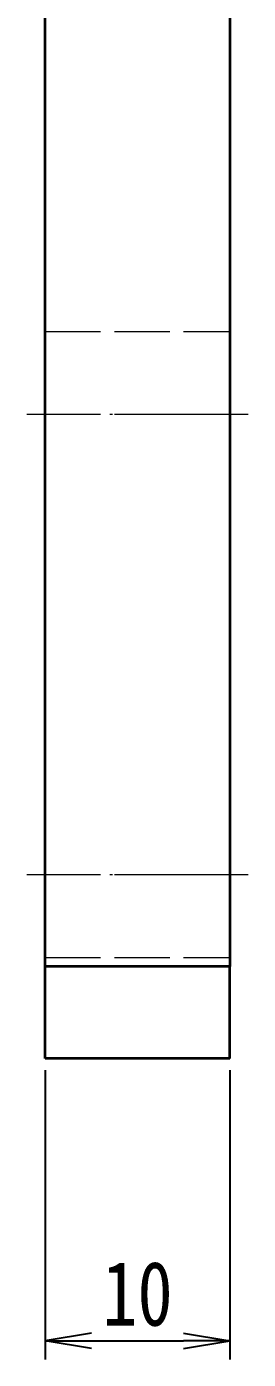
# Model space of a CAD drawing. Header units: millimetres. Extents: x -15766 to 80009, y -9701 to 15159.
# Drawn here: x 135.7 to 147.7, y 11243.7 to 11316.1 of the extents above; entities that cross this region are included whole.
import ezdxf

# ---------------------------------------------------------------- set-up
doc = ezdxf.new("R2010")
doc.units = ezdxf.units.MM
for name, pattern in [('CENTER-HOKUTO_1', [16, 13, -1, 1, -1]), ('DASHDOT', [18.5, 12, -3, 0.5, -3]), ('DASHED', [15, 12, -3]), ('HIDDEN-HOKUTO_1', [2, 1, -1])]:
    doc.linetypes.add(name, pattern=pattern)
doc.layers.get('DEFPOINTS').update_dxf_attribs({"lineweight": 18})
for name, color, linetype, lineweight in [('AM_7', 2, 'CENTER-HOKUTO_1', 18), ('AM_HID', 1, 'HIDDEN-HOKUTO_1', 18), ('AM_VIS', 7, 'Continuous', 18), ('DIM', 253, 'Continuous', 20)]:
    doc.layers.add(name, color=color, linetype=linetype, lineweight=lineweight)
doc.styles.add('DIM', font='', dxfattribs={"width": 0.8})
doc.styles.get('DIM').set_extended_font_data('NSimSun')
doc.dimstyles.new('1-1$0', dxfattribs={"dimtxt": 3.5, "dimasz": 2.5, "dimexe": 1, "dimexo": 0.625, "dimgap": 0.8, "dimtad": 1, "dimdsep": 46, "dimtxsty": 'DIM', "dimblk": 'OPEN', "dimcen": 0, "dimdle": 5, "dimclrd": 256, "dimclre": 256, "dimclrt": 3, "dimazin": 3, "dimtfac": 0.5, "dimtmove": 0, "dimatfit": 3, "dimldrblk": 'OPEN', "dimfxl": 0, "dimtolj": 1, "dimarcsym": 0})

# ---------------------------------------------------------------- blocks, each defined once
blk = doc.blocks.new('_OPEN')
at = {"color": 0, "linetype": 'ByBlock', "lineweight": -2}
for p, q in [((-1, 0.166667), (0, 0)), ((-1, -0.166667), (0, 0)), ((0, 0), (-1, 0))]:
    blk.add_line(p, q, dxfattribs=at)
blk = doc.blocks.new('*D287')
at = {"layer": 'DEFPOINTS', "color": 0, "transparency": 16777216}
for p in [(136.671, 11260.035), (146.671, 11260.035), (146.671, 11244.701)]:
    blk.add_point(p, dxfattribs=at)
at = {"layer": 'DIM', "linetype": 'Continuous', "lineweight": -2, "transparency": 16777216}
for p, q in [((136.671, 11259.41), (136.671, 11243.701)), ((146.671, 11259.41), (146.671, 11243.701)), ((139.171, 11244.701), (144.171, 11244.701))]:
    blk.add_line(p, q, dxfattribs=at)
at = {"layer": 'DIM', "lineweight": -2, "transparency": 16777216, "xscale": 2.5, "yscale": 2.5, "zscale": 2.5, "rotation": 180}
blk.add_blockref('_OPEN', (136.671, 11244.701), dxfattribs=at)
at = {"layer": 'DIM', "lineweight": -2, "transparency": 16777216, "xscale": 2.5, "yscale": 2.5, "zscale": 2.5}
blk.add_blockref('_OPEN', (146.671, 11244.701), dxfattribs=at)
at = {"layer": 'DIM', "color": 3, "transparency": 16777216, "insert": (141.671, 11247.251), "char_height": 3.5, "attachment_point": 5, "style": 'DIM'}
blk.add_mtext('\\A1;10', dxfattribs=at)

msp = doc.modelspace()

# ---------------------------------------------------------------- linework, layer by layer
at = {"layer": 'AM_7', "linetype": 'DASHDOT', "lineweight": 13, "ltscale": 0.3}
for p, q in [((135.67109, 11295.03489), (147.67109, 11295.03489)), ((135.67109, 11270.03489), (147.67109, 11270.03489))]:
    msp.add_line(p, q, dxfattribs=at)
at = {"layer": 'AM_HID', "linetype": 'DASHED', "lineweight": 13, "ltscale": 0.25}
for p, q in [((136.67109, 11299.53489), (146.67109, 11299.53489)), ((136.67109, 11299.53489), (146.67109, 11299.53489)), ((136.67109, 11295.03489), (146.67109, 11295.03489)), ((136.67109, 11295.03489), (146.67109, 11295.03489)), ((136.67109, 11295.03489), (146.67109, 11295.03489)), ((136.67109, 11295.03489), (146.67109, 11295.03489)), ((136.67109, 11270.03489), (146.67109, 11270.03489)), ((136.67109, 11270.03489), (146.67109, 11270.03489)), ((136.67109, 11270.03489), (146.67109, 11270.03489)), ((136.67109, 11270.03489), (146.67109, 11270.03489)), ((136.67109, 11265.53489), (146.67109, 11265.53489)), ((136.67109, 11265.53489), (146.67109, 11265.53489)), ((146.67109, 11265.03489), (136.67109, 11265.03489))]:
    msp.add_line(p, q, dxfattribs=at)
at = {"layer": 'AM_VIS', "lineweight": 35}
for p, q in [((136.67109, 11265.03489), (136.67109, 11370.03489)), ((146.67109, 11370.03489), (146.67109, 11265.03489))]:
    msp.add_line(p, q, dxfattribs=at)
at = {"layer": 'AM_VIS', "lineweight": 35, "ltscale": 0.25}
for p, q in [((146.67109, 11265.03489), (136.67109, 11265.03489)), ((146.67109, 11260.03489), (136.67109, 11260.03489))]:
    msp.add_line(p, q, dxfattribs=at)
at = {"layer": 'AM_VIS', "lineweight": 35, "ltscale": 0.125}
for p, q in [((136.67109, 11260.03489), (136.67109, 11265.03489)), ((146.67109, 11260.03489), (146.67109, 11265.03489))]:
    msp.add_line(p, q, dxfattribs=at)

# ---------------------------------------------------------------- dimensions: what is measured, and where the dimension line sits
at = {"layer": 'DIM'}
dim = msp.add_linear_dim(base=(146.67109, 11244.7008), p1=(136.67109, 11260.03489), p2=(146.67109, 11260.03489), dimstyle='1-1$0', dxfattribs=at)
dim.commit()
dim.dimension.update_dxf_attribs({"geometry": '*D287', "text_midpoint": (141.67109, 11247.2508)})

doc.saveas('drawing.dxf')
